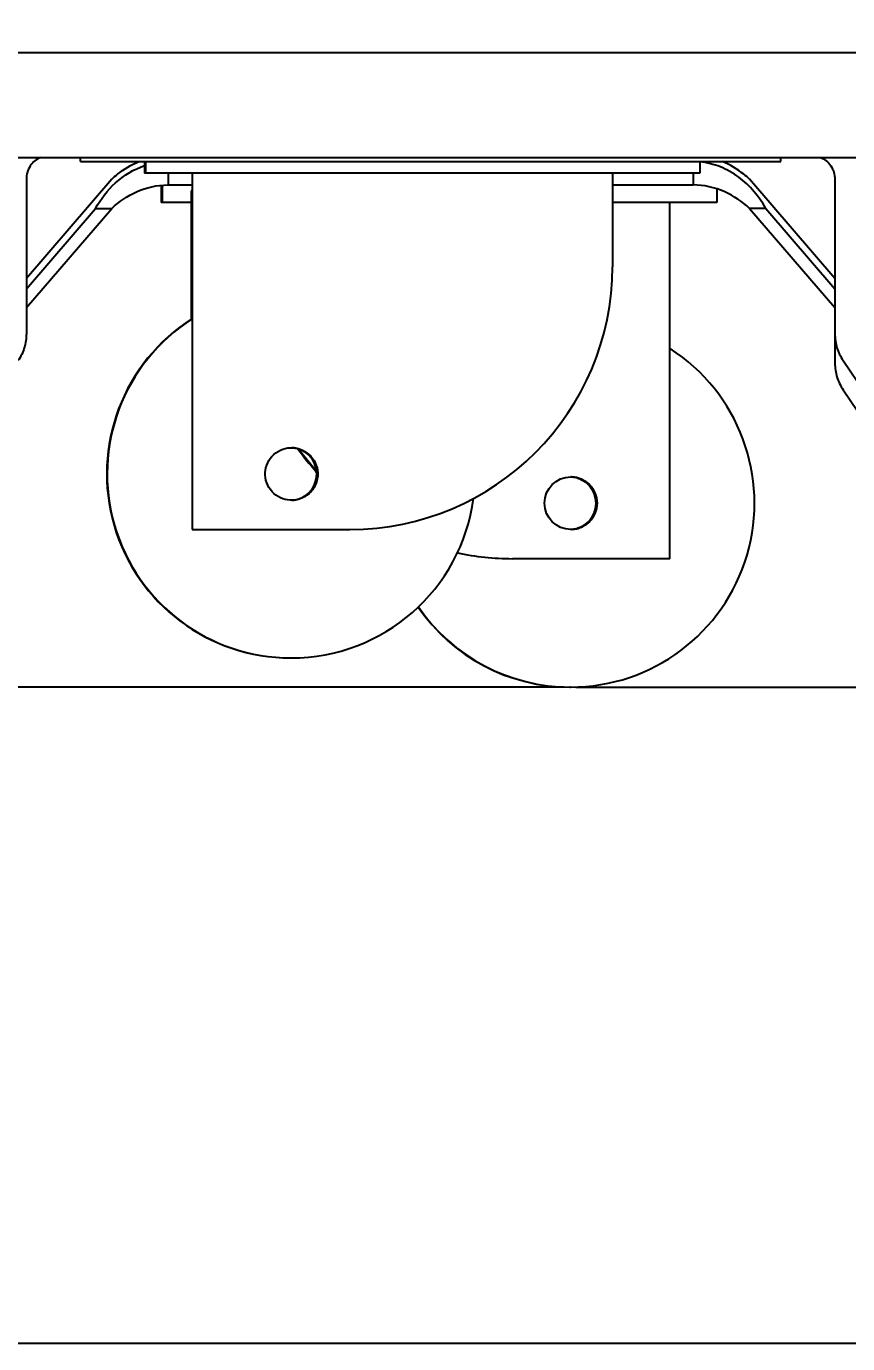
# Model space of a CAD drawing. Header units: millimetres. Extents: x 581 to 3895, y 0 to 3492.
# Drawn here: x 1314.2 to 1454.9, y 0 to 225.6 of the extents above; entities that cross this region are included whole.
import ezdxf

# ---------------------------------------------------------------- set-up
doc = ezdxf.new("R2010")
doc.units = ezdxf.units.MM
doc.header["$LTSCALE"] = 272.25
doc.header["$PDMODE"] = 3
doc.header["$PDSIZE"] = 8
doc.layers.get('0').update_dxf_attribs({"linetype": 'CONTINUOUS'})
doc.layers.get('Defpoints').update_dxf_attribs({"linetype": 'CONTINUOUS'})
doc.layers.add('02___PRT_ALL_AXES', color=7, linetype='CONTINUOUS')
doc.styles.get("Standard").update_dxf_attribs({"font": 'calibri.ttf'})
doc.dimstyles.new('DIMSTYLE_4', dxfattribs={"dimtxt": 29.166667, "dimasz": 29.166667, "dimexe": 1.5, "dimexo": 1, "dimgap": 0.875, "dimtad": 1, "dimdec": 0, "dimdsep": 46, "dimtxsty": 'Standard', "dimblk": '_FILLED', "dimblk1": '_FILLED', "dimblk2": '_FILLED', "dimcen": 0.09, "dimazin": 2, "dimtp": 0.01, "dimtm": 0.01, "dimtfac": 1, "dimtdec": 0, "dimtofl": 0, "dimtmove": 0, "dimatfit": 3, "dimldrblk": '_FILLED', "dimfxl": 0, "dimtolj": 1, "dimarcsym": 0})

# ---------------------------------------------------------------- blocks, each defined once
blk = doc.blocks.new('_FILLED')
at = {"color": 0, "linetype": 'ByBlock'}
blk.add_solid([(0, 0), (-1, 0.2143), (-1, -0.2143)], dxfattribs=at)
blk = doc.blocks.new('*D120')
at = {"color": 0, "linetype": 'Continuous', "lineweight": -2}
for p, q in [((1403.57, 1881.74), (1915.46, 1881.74)), ((1913.96, 1852.58), (1913.96, 141.61)), ((1408.33, 112.44), (1915.46, 112.44))]:
    blk.add_line(p, q, dxfattribs=at)
at = {"layer": 'Defpoints', "color": 0}
for p in [(1402.57, 1881.74), (1407.33, 112.44), (1913.96, 112.44)]:
    blk.add_point(p, dxfattribs=at)
at = {"color": 0, "linetype": 'ByBlock', "lineweight": -2, "xscale": 29.1666666667, "yscale": 29.1666666667, "zscale": 29.1666666667}
for p, rotation in [((1913.96, 1881.74), 90), ((1913.96, 112.44), 270)]:
    blk.add_blockref('_FILLED', p, dxfattribs=dict(at, rotation=rotation))
at = {"color": 0, "insert": (1898.15, 997.09), "char_height": 29.1667, "attachment_point": 5, "rotation": 90}
blk.add_mtext('\\A1;\\A1;1705', dxfattribs=at)
blk = doc.blocks.new('*D121')
at = {"color": 0, "linetype": 'Continuous', "lineweight": -2}
for p, q in [((1571.26, 1821.01), (1819.65, 1821.01)), ((1818.15, 1791.85), (1818.15, 141.61)), ((1409.33, 112.44), (1819.65, 112.44))]:
    blk.add_line(p, q, dxfattribs=at)
at = {"layer": 'Defpoints', "color": 0}
for p in [(1570.26, 1821.01), (1408.33, 112.44), (1818.15, 112.44)]:
    blk.add_point(p, dxfattribs=at)
at = {"color": 0, "linetype": 'ByBlock', "lineweight": -2, "xscale": 29.1666666667, "yscale": 29.1666666667, "zscale": 29.1666666667}
for p, rotation in [((1818.15, 1821.01), 90), ((1818.15, 112.44), 270)]:
    blk.add_blockref('_FILLED', p, dxfattribs=dict(at, rotation=rotation))
at = {"color": 0, "insert": (1802.35, 966.73), "char_height": 29.1667, "attachment_point": 5, "rotation": 90}
blk.add_mtext('\\A1;\\A1;1645', dxfattribs=at)
blk = doc.blocks.new('*D123')
at = {"color": 0, "linetype": 'Continuous', "lineweight": -2}
for p, q in [((1058.67, 635.84), (955.5, 635.84)), ((957, 141.61), (957, 606.68)), ((1406.33, 112.44), (955.5, 112.44))]:
    blk.add_line(p, q, dxfattribs=at)
at = {"layer": 'Defpoints', "color": 0}
for p in [(957, 635.84), (1059.67, 635.84), (1407.33, 112.44)]:
    blk.add_point(p, dxfattribs=at)
at = {"color": 0, "linetype": 'ByBlock', "lineweight": -2, "xscale": 29.1666666667, "yscale": 29.1666666667, "zscale": 29.1666666667}
for p, rotation in [((957, 635.84), 90), ((957, 112.44), 270)]:
    blk.add_blockref('_FILLED', p, dxfattribs=dict(at, rotation=rotation))
at = {"color": 0, "insert": (941.18, 374.14), "char_height": 29.1667, "attachment_point": 5, "rotation": 90}
blk.add_mtext('\\A1;\\A1;578', dxfattribs=at)

msp = doc.modelspace()

# ---------------------------------------------------------------- linework, layer by layer
at = {"linetype": 'Continuous'}
for p, q in [((1323.467, 202.444), (1323.467, 203.174)), ((1443.467, 202.444), (1443.467, 203.174)), ((1323.467, 202.444), (1443.467, 202.444)), ((1334.445, 202.444), (1334.445, 200.444)), ((1334.623, 202.444), (1334.623, 200.444)), ((1429.622, 202.444), (1429.622, 200.444)), ((1314.188, 199.444), (1314.188, 172.967)), ((1328.817, 199.444), (1314.188, 182.438)), ((1429.622, 200.444), (1334.445, 200.444)), ((1338.467, 200.444), (1338.467, 198.444)), ((1342.624, 200.444), (1342.625, 139.444)), ((1414.624, 200.444), (1414.624, 184.444)), ((1428.467, 200.444), (1428.467, 198.444)), ((1452.749, 182.436), (1438.117, 199.444)), ((1452.749, 199.444), (1452.749, 172.967)), ((1337.313, 198.39), (1337.313, 195.444)), ((1337.489, 198.406), (1337.489, 195.444)), ((1338.467, 198.444), (1342.444, 198.444)), ((1342.616, 197.444), (1342.453, 197.444)), ((1342.453, 197.444), (1342.453, 175.452)), ((1414.624, 198.444), (1428.467, 198.444)), ((1432.489, 197.801), (1432.489, 195.444)), ((1314.188, 180.657), (1326.049, 194.444)), ((1314.188, 177.438), (1328.817, 194.444)), ((1326.049, 194.444), (1328.817, 194.444)), ((1342.444, 195.444), (1337.313, 195.444)), ((1432.489, 195.444), (1414.624, 195.444)), ((1424.49, 134.444), (1424.49, 195.444)), ((1440.886, 194.444), (1438.117, 194.444)), ((1438.117, 194.444), (1452.749, 177.435)), ((1440.886, 194.444), (1452.749, 180.654)), ((1452.748, 172.967), (1452.748, 167.967)), ((1454.149, 168.378), (1473.282, 140.136)), ((1454.147, 163.378), (1470.697, 138.949)), ((1342.625, 139.444), (1369.625, 139.444)), ((1424.49, 134.444), (1397.49, 134.444)), ((3894.928, 0), (580.651, 0))]:
    msp.add_line(p, q, dxfattribs=at)
for centre, radius, start, end in [((1359.468, 148.944), 31.5, 122.34504, 269.99989), ((1359.545, 148.944), 31.5, 122.51048, 269.99989), ((1407.467, 143.944), 31.5, 270.0001, 57.28549), ((1397.345, 179.465), 45.033, 215.60259, 222.08932), ((1397.51, 179.46), 45.025, 215.72352, 221.7105), ((1359.604, 148.944), 31.5, 270.00007, 352.36427), ((1397.504, 179.569), 45.125, 257.91822, 269.98315), ((1407.331, 143.944), 31.5, 214.39127, 270.00016), ((1407.408, 143.944), 31.5, 214.29177, 270.00016)]:
    msp.add_arc(centre, radius, start, end, dxfattribs=at)
msp.add_ellipse((1369.624, 184.444), major_axis=(-26.809, 36.142), ratio=0.9999849, start_param=-3.779801, end_param=-2.2090047, dxfattribs=at)
for points, knots in [([(1316.665, 203.176), (1315.946, 202.89), (1314.652, 201.831), (1314.188, 200.232), (1314.188, 199.444)], [0, 0, 0, 0, 0.4956855, 1, 1, 1, 1]), ([(1450.271, 203.176), (1450.99, 202.89), (1452.285, 201.831), (1452.749, 200.232), (1452.749, 199.444)], [0, 0, 0, 0, 0.4956867, 1, 1, 1, 1]), ([(1326.049, 194.444), (1326.941, 196.073), (1329.296, 199.121), (1332.624, 201.158), (1334.444, 201.775)], [0, 0, 0, 0, 0.4913752, 1, 1, 1, 1]), ([(1328.817, 199.444), (1329.137, 199.737), (1330.545, 200.937), (1332.159, 201.907), (1333.47, 202.445)], [0, 0, 0, 0, 0.2342239, 1, 1, 1, 1]), ([(1440.886, 194.444), (1439.761, 196.497), (1437.375, 199.323), (1433.204, 201.69), (1430.82, 202.277), (1429.623, 202.39)], [0, 0, 0, 0, 0.4922216, 0.747103, 1, 1, 1, 1]), ([(1438.117, 199.444), (1437.797, 199.737), (1436.389, 200.937), (1434.775, 201.907), (1433.464, 202.445)], [0, 0, 0, 0, 0.2342247, 1, 1, 1, 1]), ([(1328.817, 194.444), (1330.074, 195.592), (1333.044, 197.64), (1336.626, 198.444), (1338.467, 198.444)], [0, 0, 0, 0, 0.4803636, 1, 1, 1, 1]), ([(1438.117, 194.444), (1436.86, 195.592), (1433.89, 197.64), (1430.309, 198.444), (1428.467, 198.444)], [0, 0, 0, 0, 0.4803636, 1, 1, 1, 1]), ([(1314.188, 172.967), (1314.188, 172.156), (1313.948, 170.53), (1313.241, 169.046), (1312.788, 168.378)], [0, 0, 0, 0, 0.5013874, 1, 1, 1, 1]), ([(1452.749, 172.967), (1452.749, 172.156), (1452.989, 170.53), (1453.696, 169.046), (1454.149, 168.378)], [0, 0, 0, 0, 0.5013871, 1, 1, 1, 1]), ([(1452.748, 167.967), (1452.748, 167.156), (1452.987, 165.53), (1453.695, 164.046), (1454.147, 163.378)], [0, 0, 0, 0, 0.5013872, 1, 1, 1, 1])]:
    msp.add_open_spline(points, degree=3, knots=knots, dxfattribs=at)
at = {"layer": '02___PRT_ALL_AXES', "linetype": 'Continuous'}
for p, q in [((1057.882, 221.114), (1709.052, 221.114)), ((1057.882, 203.174), (1709.052, 203.174)), ((1359.467, 117.444), (1359.527, 117.444)), ((1359.545, 117.444), (1359.604, 117.444)), ((1407.39, 112.444), (1407.331, 112.444)), ((1407.467, 112.444), (1407.408, 112.444))]:
    msp.add_line(p, q, dxfattribs=at)
msp.add_circle((1407.49, 143.944), 4.5, dxfattribs=at)
for centre, radius, start, end in [((1359.462, 148.944), 4.5, 272.31739, 87.68261), ((1359.532, 148.944), 4.5, 272.31739, 87.68261), ((1359.539, 148.944), 4.5, 272.31739, 87.68261), ((1359.45, 148.925), 4.519, 81.89067, 84.61445), ((1359.451, 148.93), 4.515, 80.43986, 81.89068), ((1359.454, 148.946), 4.498, 77.42531, 80.44105), ((1359.458, 148.964), 4.48, 76.42593, 77.42331), ((1407.325, 143.944), 4.5, 272.31739, 87.68261), ((1407.396, 143.944), 4.5, 272.31739, 87.68261), ((1407.402, 143.944), 4.5, 272.31739, 87.68261), ((1407.318, 143.93), 4.514, 80.19573, 82.01394), ((1407.32, 143.946), 4.498, 77.59172, 80.19646), ((1407.324, 143.962), 4.481, 75.984, 77.5901), ((1407.321, 143.95), 4.494, 72.98599, 75.98306), ((1407.319, 143.944), 4.501, 72.37871, 72.98651), ((1359.45, 148.963), 4.519, 275.38555, 278.10933), ((1359.451, 148.959), 4.515, 278.10932, 279.56014), ((1359.454, 148.943), 4.498, 279.55895, 282.57469), ((1359.458, 148.925), 4.48, 282.57669, 283.57407), ((1407.318, 143.959), 4.514, 277.98606, 279.80427), ((1407.32, 143.943), 4.498, 279.80354, 282.40828), ((1407.324, 143.926), 4.481, 282.4099, 284.016), ((1407.321, 143.939), 4.494, 284.01694, 287.01401), ((1407.319, 143.945), 4.501, 287.01349, 287.62129)]:
    msp.add_arc(centre, radius, start, end, dxfattribs=at)
msp.add_ellipse((1359.625, 148.944), major_axis=(-2.681, 3.614), ratio=0.9999849, dxfattribs=at)
for points, knots in [([(1363.953, 148.944), (1363.953, 149.926), (1363.269, 151.949), (1361.464, 153.088), (1360.509, 153.319)], [0, 0, 0, 0, 0.5000028, 1, 1, 1, 1]), ([(1360.509, 144.57), (1361.464, 144.801), (1363.269, 145.94), (1363.953, 147.962), (1363.953, 148.944)], [0, 0, 0, 0, 0.4999972, 1, 1, 1, 1]), ([(1364.11, 148.944), (1364.11, 147.996), (1363.475, 146.047), (1361.782, 144.891), (1360.872, 144.625)], [0, 0, 0, 0, 0.4999992, 1, 1, 1, 1]), ([(1411.973, 143.944), (1411.973, 144.949), (1411.254, 147.022), (1409.37, 148.147), (1408.386, 148.351)], [0, 0, 0, 0, 0.5000005, 1, 1, 1, 1]), ([(1408.681, 148.233), (1409.569, 147.951), (1411.208, 146.789), (1411.819, 144.876), (1411.819, 143.944)], [0, 0, 0, 0, 0.4999914, 1, 1, 1, 1]), ([(1408.386, 139.538), (1409.37, 139.742), (1411.254, 140.866), (1411.973, 142.939), (1411.973, 143.944)], [0, 0, 0, 0, 0.4999995, 1, 1, 1, 1]), ([(1411.819, 143.944), (1411.819, 143.013), (1411.208, 141.099), (1409.569, 139.937), (1408.681, 139.655)], [0, 0, 0, 0, 0.5000086, 1, 1, 1, 1])]:
    msp.add_open_spline(points, degree=3, knots=knots, dxfattribs=at)

# ---------------------------------------------------------------- dimensions: what is measured, and where the dimension line sits
at = {"linetype": 'Continuous'}
dim = msp.add_linear_dim(base=(1913.962, 112.444), p1=(1402.569, 1881.744), p2=(1407.331, 112.444), angle=90, text='\\A1;1705', dimstyle='DIMSTYLE_4', override={"dimtxsty": 'Standard', "dimldrblk": '_FILLED'}, dxfattribs=at)
dim.commit()
dim.dimension.update_dxf_attribs({"geometry": '*D120', "text_midpoint": (1913.962, 997.094), "dimtype": 160})
for base, p1, p2, text, picture, middle in [((1818.153, 112.444), (1570.258, 1821.014), (1408.331, 112.444), '\\A1;1645', '*D121', (1802.347, 966.729)), ((957, 635.844), (1407.331, 112.444), (1059.675, 635.844), '\\A1;578', '*D123', (941.183, 374.144))]:
    dim = msp.add_linear_dim(base=base, p1=p1, p2=p2, angle=90, text=text, dimstyle='DIMSTYLE_4', override={"dimtxsty": 'Standard', "dimldrblk": '_FILLED'}, dxfattribs=at)
    dim.commit()
    dim.dimension.update_dxf_attribs({"geometry": picture, "text_midpoint": middle})

doc.saveas('drawing.dxf')
